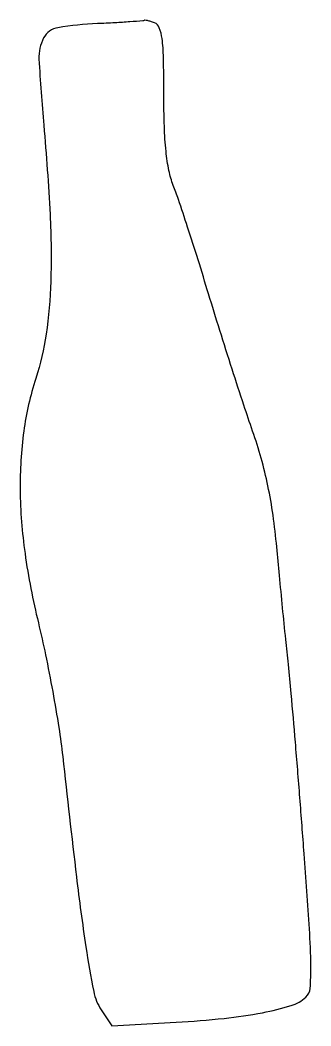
# Model space of a CAD drawing. Extents: x 0 to 49, y 0 to 169.
import ezdxf

# ---------------------------------------------------------------- set-up
doc = ezdxf.new("R2010")
doc.units = 0

msp = doc.modelspace()

# ---------------------------------------------------------------- linework, layer by layer
msp.add_lwpolyline([(12.838862, 168.258291, 0.029093), (6.210181, 167.577009, 0.235446), (3.80076, 165.84576, 0.136129), (3.025664, 162.29084, 0.008022), (3.827387, 151.16937, -0.008932), (4.881335, 136.168248, -0.020865), (5.000087, 124.917657, -0.027606), (4.231487, 116.040495, -0.043518), (2.5, 108.596748, 0.045402), (0.468808, 99.71333, 0.036087), (-0.140118, 89.88896, 0.032745), (0.675308, 79.138614, 0.024527), (2.921097, 67.474912, -0.008982), (4.124608, 62.12556, -0.005916), (5.325151, 55.933255, -0.005953), (6.350389, 49.879424, -0.011435), (7.003144, 45, 0.001835), (9.316537, 24.757201, 0.008377), (10.90139, 13.019534, 0.010977), (12.215778, 5.494179, 0.096591), (13.486539, 2.3802), (15.237427, -0.291993), (26.072379, 0.327939, 0.011552), (34.131537, 0.976138, 0.021919), (40.570376, 1.930787, 0.025223), (45.389903, 3.11766, 0.114929), (47.878012, 4.544728, 0.188777), (48.584632, 6.014923, 0.021844), (48.70088, 9.741053, 0.013252), (48.455521, 16.029903, 0.001978), (47.576663, 28.663727, 0.001189), (46.862698, 38.066675, 0.0012), (46.106274, 47.435595, 0.001169), (45.408819, 55.592174, 0.004876), (44.929334, 60.5, -0.001419), (44.488073, 64.71524, -0.000724), (43.95644, 70.01291, -0.000719), (43.424114, 75.47605, -0.001078), (42.976627, 80.246075, 0.012648), (42.350773, 85.585687, 0.015721), (41.488152, 90.510136, 0.016433), (40.357124, 95.178147, 0.016598), (38.925224, 99.746075, -0.004696), (37.448767, 104.091043, -0.001827), (35.48505, 110.127308, -0.001808), (33.405925, 116.679862, -0.002242), (31.520375, 122.793697, 0.002235), (29.742801, 128.55772, 0.00255), (27.989148, 134.05673, 0.002307), (26.455468, 138.709317, 0.014394), (25.591095, 141.063934, -0.046367), (24.859101, 143.535443, -0.023), (24.37239, 146.771532, -0.017722), (24.088564, 150.948276, -0.008102), (24, 156.413248, 0.004706), (23.942129, 162.561974, 0.028121), (23.701886, 165.757029, 0.058858), (23.241128, 167.570123, 0.212606), (22.418213, 168.393011, 0.013711), (21.799861, 168.611041, 0.020938), (21.251663, 168.762582, 0.016551), (20.806728, 168.850336, 0.265004), (20.668213, 168.798756, -0.20336), (20.499541, 168.712371, -0.000787), (18.298953, 168.556981, -0.003805), (15.788006, 168.40284, -0.002363)], format="xyb", close=True)

doc.saveas('drawing.dxf')
